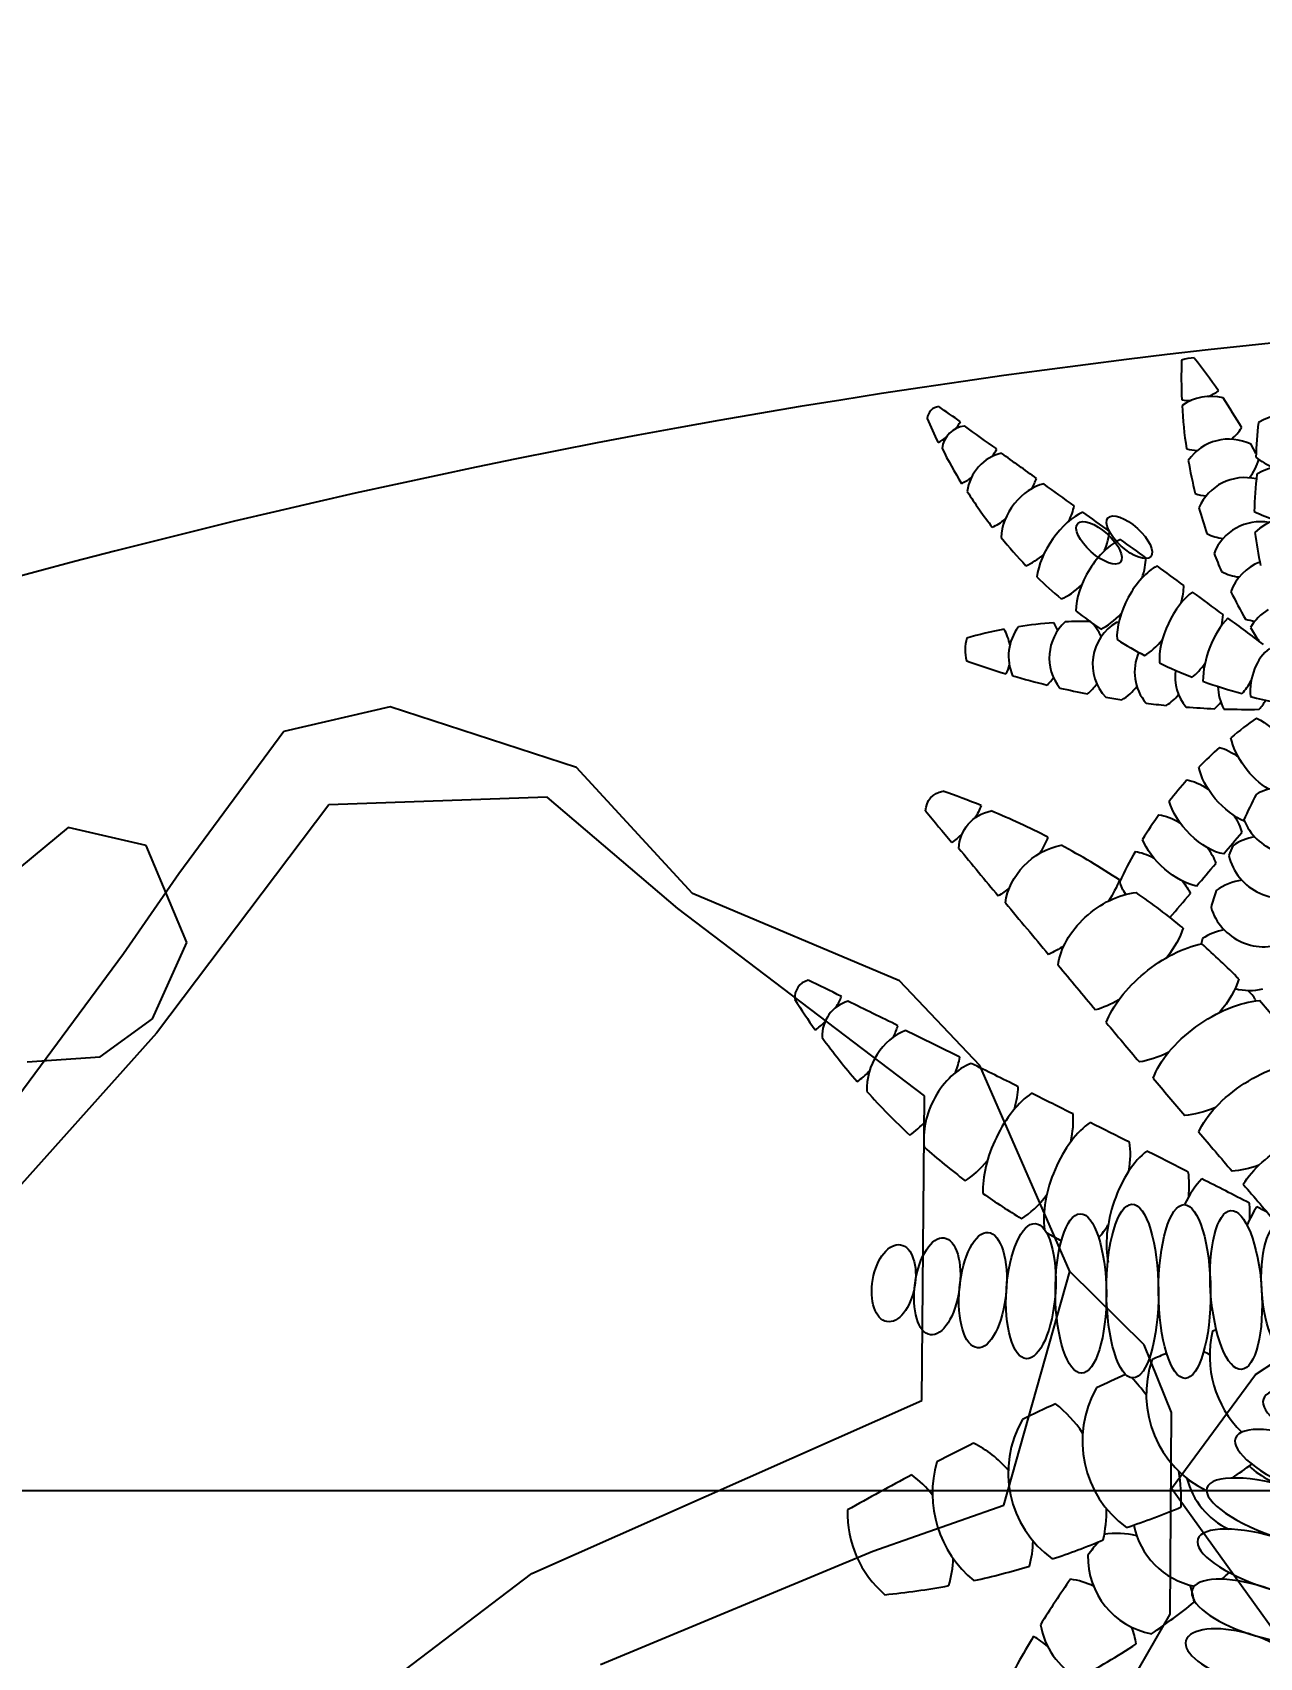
# Model space of a CAD drawing. Header units: millimetres. Extents: x -343543 to 400519, y -115663 to 104219.
# Drawn here: x -165057 to -164606, y 903 to 1499 of the extents above; entities that cross this region are included whole.
import ezdxf

# ---------------------------------------------------------------- set-up
doc = ezdxf.new("R2010")
doc.units = ezdxf.units.MM
doc.layers.get('0').update_dxf_attribs({"color": 231, "lineweight": 0})
doc.layers.get('DefPoints').update_dxf_attribs({"color": 191})
for name, color, linetype, lineweight in [('A-PATT', 252, 'Continuous', 9), ('A-SYMBOLS', 10, 'Continuous', 13), ('kata_dim', 231, 'Continuous', 0)]:
    doc.layers.add(name, color=color, linetype=linetype, lineweight=lineweight)
doc.layers.add('XREF MAT BANG NOI THAT$0$FF-Plants', color=8, linetype='Continuous')
doc.layers.add('XREF MAT BANG TUONG XAY$0$A-PATT', color=8, linetype='Continuous')
doc.styles.add('SM-DIMTEXT', font='SME.shx', dxfattribs={"width": 0.7})
doc.dimstyles.new('SDIM-100', dxfattribs={"dimscale": 100, "dimtxt": 2, "dimasz": 0.6, "dimexe": 0.6, "dimexo": 0.2, "dimgap": 0.5, "dimtad": 1, "dimdec": 0, "dimzin": 12, "dimtxsty": 'SM-DIMTEXT', "dimblk": 'ARCHTICK', "dimblk1": 'ARCHTICK', "dimblk2": 'ARCHTICK', "dimcen": 0.12, "dimdle": 0.6, "dimclrd": 7, "dimclre": 8, "dimadec": 0, "dimazin": 3, "dimtfac": 2, "dimtix": 1, "dimtmove": 1, "dimatfit": 3, "dimfxl": 1, "dimtzin": 0, "dimarcsym": 1})

# ---------------------------------------------------------------- blocks, each defined once
blk = doc.blocks.new('XREF MAT BANG NOI THAT$0$YLD.Studio-03-28')
at = {"layer": 'XREF MAT BANG NOI THAT$0$FF-Plants', "color": 8}
for centre, major_axis, ratio, start_param, end_param in [((97.05, 330.83), (176.44, 17.96), 1, 3.00218, 3.084607), ((-74.88, 320.05), (12.94, 12.94), 1, 0.82062, 1.078808), ((-251.37, 199.89), (-213.13, 68.28), 1, 4.051837, 4.11859), ((-77.5, 341.06), (12.94, 12.94), 1, 3.782735, 3.970709), ((-69.5, 305.96), (17.74, 4.46), 1, 1.070558, 1.93711), ((-77.5, 341.06), (12.94, 12.94), 1, 4.331164, 4.559334), ((-251.37, 199.89), (198.1, 104.13), 1, 0.044622, 0.102098), ((-167.93, 314.89), (-4.41, 4.15), 0.874189, -0.631907, 0.605204), ((-3805.39, -4820.75), (3697.77, 5097.06), 1, 0.010517, 0.012058), ((97.05, 330.83), (174.08, 33.9), 1, 3.005163, 3.095157), ((-39.65, 292.82), (24.2, 6.68), 1, 0.349234, 1.81552), ((-17.16, 382.24), (160.18, 56.52), 1, 3.202232, 3.258797), ((-158.94, 303.71), (-1.27, 9.62), 0.959793, -0.027203, 1.298202), ((-167.93, 314.89), (7.33, 7.53), 0.490947, -1.435337, -1.122828), ((-3804.47, -4821.9), (-5351.81, 3318.39), 1, 4.647902, 4.650212), ((-62.76, 290.25), (17.63, 4.89), 1, 0.843157, 2.259346), ((-73.48, 322.67), (12.94, 12.94), 1, 4.614517, 4.925034), ((126.93, 295.28), (127.26, 127.26), 1, 2.248166, 2.319436), ((-167.93, 314.89), (7.33, 7.53), 0.490947, 4.036545, 4.390012), ((-16.24, 381.09), (-165.27, 39.2), 1, 0.696456, 0.783287), ((-158.94, 303.71), (11.45, 11.76), 0.490947, -1.242361, -1.031338), ((-73.48, 322.67), (12.94, 12.94), 1, 3.653835, 3.878467), ((-251.37, 199.89), (-106.67, 196.75), 1, 4.695684, 4.712949), ((-146.73, 290.5), (8.37, 11.22), 0.800189, 0.718999, 2.201301), ((-3803.62, -4822.84), (-5285.14, 3423.57), 1, 4.664988, 4.667502), ((97.05, 330.83), (-24.91, 175.59), 1, 1.600203, 1.670446), ((-69.5, 305.96), (18.03, 3.11), 1, -0.858259, -0.431968), ((-33.47, 327.58), (-31.96, 4.13), 1, 1.051212, 1.280295), ((-40.21, 273.86), (24.18, 6.74), 1, 0.34663, 1.812916), ((-158.94, 303.71), (11.45, 11.76), 0.490947, 4.082683, 4.366363), ((-146.73, 290.5), (12.65, 14.6), 0.490947, -1.176481, -0.937354), ((-57.01, 276.13), (17.51, 5.3), 1, 1.041301, 2.442574), ((126.37, 276.32), (160.28, 81.86), 1, 2.561375, 2.637785), ((-15.39, 380.15), (163.44, 46.24), 1, 3.430249, 3.524537), ((-133.26, 277.48), (9.71, 13.37), 0.671515, 0.638476, 2.368728), ((-3802.7, -4823.64), (3748.2, 5060.09), 1, 0.012815, 0.015), ((-69.5, 305.96), (12.94, 12.94), 1, 3.610658, 3.836879), ((-120.03, 266.01), (10.87, 15.97), 0.490947, 0.678699, 2.38936), ((-133.26, 277.48), (11.78, 15.31), 0.490947, -1.152148, -0.795463), ((-3802.7, -4823.64), (3746.64, 5061.25), 1, 0.009963, 0.011888), ((-99.39, 272.52), (-7.85, 7.1), 0.416275, 3.141593, 9.424778), ((97.05, 330.83), (-125.41, 125.41), 1, 1.0565, 1.112329), ((-34.83, 318.83), (38.3, 15.42), 1, 3.860214, 4.06393), ((-36.53, 255.61), (24.13, 6.93), 1, 0.525946, 2.02247), ((-146.73, 290.5), (12.65, 14.6), 0.490947, 3.989504, 4.318421), ((-110.5, 270.5), (-7.85, 7.1), 0.416275, 3.141593, 9.424778), ((-120.03, 266.01), (10.87, 15.97), 0.490947, -1.152148, -0.707001), ((-51.24, 259.94), (17.6, 4.98), 1, 1.11615, 2.491989), ((-14.47, 379.35), (-167.56, 27.83), 1, 0.84524, 0.926651), ((-106.15, 255.33), (9.92, 16.57), 0.490947, 0.603982, 2.465473), ((-3802.7, -4823.64), (-5699.58, 2677.37), 1, 4.521646, 4.52347), ((-62.76, 290.25), (18.23, 1.57), 1, 4.16472, 4.507719), ((125, 298.86), (169.97, 59.18), 1, 2.943454, 3.012207), ((-133.26, 277.48), (11.78, 15.31), 0.490947, 3.847362, 4.32554), ((-106.15, 255.33), (9.92, 16.57), 0.490947, -1.152148, -0.692206), ((97.05, 330.83), (165.49, 63.78), 1, 3.144178, 3.184993), ((-44.88, 246.33), (17.75, 4.44), 1, 1.692739, 2.549569), ((-14.47, 379.35), (-155.63, 68.05), 1, 1.208042, 1.278992), ((-91.67, 245.47), (8.94, 17.12), 0.490947, 0.614903, 2.459294), ((-3802.7, -4823.64), (-5360.71, 3303.99), 1, 4.632097, 4.634029), ((-57.01, 276.13), (12.94, 12.94), 1, 3.443401, 3.816748), ((-120.03, 266.01), (10.87, 15.97), 0.490947, 3.753714, 4.32554), ((-76.64, 236.47), (7.93, 17.61), 0.490947, 0.701694, 2.380415), ((-91.67, 245.47), (8.94, 17.12), 0.490947, -1.152148, -0.763559), ((-3802.7, -4823.64), (-5126.91, 3656.28), 1, 4.696406, 4.698617), ((97.05, 330.83), (166.05, 62.3), 1, 3.239772, 3.303996), ((-14.47, 379.35), (138.98, 97.66), 1, 3.437173, 3.503321), ((-39.12, 230.15), (17.91, 3.74), 1, 1.89308, 2.40635), ((-114.8, 77.71), (158.16, 43.13), 1, 1.492263, 1.578396), ((-160.74, 229.8), (12.57, 12.57), 1, 5.680202, 6.026293), ((-125.98, 228.84), (17.08, 4.94), 1, 2.204083, 3.274454), ((-114.8, 77.71), (161.68, 27.08), 1, 1.480864, 1.559591), ((-111.01, 228.25), (17.08, 4.93), 1, 2.024853, 3.533691), ((-141.91, 231.11), (12.57, 12.57), 1, 5.915152, 6.098959), ((-114.8, 77.71), (-163.94, 0.05), 1, 4.705661, 4.762338), ((-125.98, 228.84), (-12.57, 12.57), 1, 4.344355, 4.730658), ((-95.08, 225.98), (17.1, 4.88), 1, 1.825605, 3.619336), ((-106.15, 255.33), (9.92, 16.57), 0.490947, 3.728869, 4.32554), ((-114.8, 77.71), (-163.91, 2.86), 0.999998, 4.659635, 4.664546), ((-61.12, 228.36), (6.89, 18.04), 0.490947, 0.844988, 2.249936), ((-76.64, 236.47), (7.93, 17.61), 0.490947, -1.152148, -0.911655), ((-3802.7, -4823.64), (3939.99, 4912.23), 1, 0.037597, 0.040172), ((-51.24, 259.94), (12.94, 12.94), 1, 3.621671, 3.816748), ((97.05, 330.83), (-101.46, 145.46), 1, 1.503452, 1.53593), ((-141.91, 231.11), (17.04, 5.05), 1, 2.602097, 3.077178), ((-14.47, 379.35), (-169.58, 9.68), 1, 1.073324, 1.14211), ((-91.67, 245.47), (8.94, 17.12), 0.490947, 3.785606, 4.32554), ((-55.75, 518.68), (-309.33, 1.14), 1, 1.233335, 1.283195), ((-79.67, 223.11), (17.07, 4.96), 1, 2.442404, 3.561484), ((-44.34, 218.17), (2.86, 15.19), 0.674119, 0.619056, 1.96912), ((-160.74, 229.8), (12.57, 12.57), 1, 5.066836, 5.260238), ((-55.75, 518.68), (304.85, 52.5), 1, 4.258408, 4.300752), ((-141.91, 231.11), (12.57, 12.57), 1, 4.691759, 4.895835), ((-14.47, 379.35), (161.01, 54.1), 1, 3.938294, 4.015798), ((-64.79, 221.43), (17.1, 4.87), 1, 2.737371, 3.549404), ((-76.64, 236.47), (7.93, 17.61), 0.490947, 3.914322, 4.32554), ((-55.75, 518.68), (218.73, 218.73), 1, 3.701511, 3.734949), ((-125.98, 228.84), (-12.57, 12.57), 1, 3.037108, 3.325039), ((-111.01, 228.25), (17.18, 4.57), 1, -1.309181, -0.889153), ((-95.08, 225.98), (12.57, 12.57), 1, 4.474951, 4.815659), ((-14.47, 379.35), (168.73, 19.57), 1, 4.249273, 4.338395), ((-49.05, 218.03), (12.57, 12.57), 1, 2.371043, 2.858653), ((-61.12, 228.36), (6.89, 18.04), 0.490947, 4.093897, 4.421075), ((-55.75, 518.68), (86.22, 297.08), 1, 3.254285, 3.273493), ((-55.75, 518.68), (-309.08, 12.59), 1, 1.49001, 1.514148), ((-55.75, 518.68), (72.56, 300.7), 1, 3.304557, 3.338343), ((-79.67, 223.11), (12.57, 12.57), 1, 4.633718, 4.82376), ((-55.75, 518.68), (303.42, 60.18), 1, 4.487866, 4.529554), ((-13.69, 378.84), (130.31, 108.96), 1, 3.770987, 3.877921), ((-64.79, 221.43), (12.57, 12.57), 1, 4.751811, 4.987715), ((35.51, 81.27), (131.95, 77.19), 1, 1.656346, 1.73385), ((35.51, 81.27), (122.26, 91.78), 1, 1.654961, 1.723748), ((-252.68, -71.77), (187.37, 187.37), 1, 0.403099, 0.459664), ((35.51, 81.27), (-148.48, 36.37), 1, -0.491682, -0.425533), ((-43.03, 160.33), (19.47, 5.84), 1, 1.450716, 1.781814), ((168.91, 65.58), (175.84, 175.84), 1, 1.886405, 1.928292), ((7404.17, 6422.59), (-6352.26, 7493.3), 1, 1.55729, 1.558831), ((-250.78, -73.07), (261.79, 41), 1, 0.939147, 1.025978), ((35.51, 81.27), (126.64, 85.63), 1, 1.922607, 1.993558), ((-38.49, 176.4), (19.63, 5.27), 1, 3.264132, 4.962173), ((-4398.2, 3808.72), (-4372.42, 3605.73), 1, 3.130858, 3.132682), ((-49.93, 142.53), (20.08, 3.19), 1, 1.584425, 2.014209), ((7406.07, 6421.3), (7719.22, 6075.73), 1, 3.166088, 3.168398), ((-249.22, -74.28), (240.39, 111.48), 1, 0.552036, 0.646324), ((35.51, 81.27), (152.83, 3.55), 1, 2.59867, 2.680081), ((168.91, 65.58), (-235.52, 79.79), 1, -0.059773, -0.044377), ((-43.03, 160.33), (19.7, 5.03), 1, 3.119432, 4.947597), ((-4398.2, 3808.72), (3709.3, 4284.92), 1, -1.56033, -1.558406), ((-55.34, 126.48), (19.56, 5.55), 1, 1.427415, 1.933279), ((7407.63, 6420.08), (8439.57, 5027.37), 1, 3.298149, 3.300663), ((-247.88, -75.62), (-253.08, 78.52), 1, 4.325258, 4.406669), ((-4398.2, 3808.72), (-4350.72, 3631.89), 1, 3.131468, 3.133513), ((168.91, 65.58), (247.86, 20.07), 1, 2.745054, 2.77094), ((-49.93, 142.53), (19.47, 5.84), 1, 3.143861, 4.874981), ((-61.07, 108.37), (19.97, 3.81), 1, 1.553919, 1.98021), ((168.91, 65.58), (-241.25, 60.29), 1, 0.002879, 0.010825), ((-247.88, -75.62), (-252.5, 80.36), 1, 4.227807, 4.298758), ((7408.97, 6418.74), (7972.1, 5739.9), 1, 3.214224, 3.216408), ((-214.12, 102.47), (-7.06, 4.74), 0.874189, -0.631907, 0.605204), ((-4076.43, -7844.51), (-8058.88, 3635.95), 1, 4.682984, 4.684525), ((-20.7, 230.29), (-231.06, 59.01), 1, 0.81374, 0.870305), ((-199.1, 89.05), (-3.96, 13.04), 0.959793, -0.027203, 1.298202), ((-214.12, 102.47), (8.43, 12.11), 0.490947, -1.435337, -1.122828), ((-4074.9, -7845.89), (4068.89, 7849.19), 1, 0.022593, 0.024903), ((-55.34, 126.48), (19.81, 4.54), 1, 4.229445, 4.734078), ((-69.85, 91.43), (14.37, 14.37), 1, 6.083489, 6.308121), ((-219.23, 208.35), (-162.14, 111.99), 0.999993, 3.177662, 3.179972), ((-247.88, -75.62), (-247.49, 94.68), 1, 4.177625, 4.243774), ((-214.12, 102.47), (8.43, 12.11), 0.490947, 4.036545, 4.390012), ((-179.16, 73.54), (9.02, 17.45), 0.800189, 0.718999, 2.201301), ((-199.1, 89.05), (13.17, 18.92), 0.490947, -1.242361, -1.031338), ((-4073.5, -7847), (4073.7, 7846.7), 1, 0.020515, 0.023029), ((7408.97, 6418.74), (7565.69, 6265.88), 1, 3.149351, 3.151275), ((-19.16, 228.9), (226.43, 74.85), 1, 3.449787, 3.536618), ((-157.53, 58.59), (10.38, 20.74), 0.671515, 0.638476, 2.368728), ((-179.16, 73.54), (14.17, 23.12), 0.490947, -1.176481, -0.937354), ((-4072.05, -7847.89), (4291.59, 7729.68), 1, 0.045968, 0.048152), ((-199.1, 89.05), (13.17, 18.92), 0.490947, 4.082683, 4.366363), ((7408.97, 6418.74), (-7814.55, 5952.61), 1, 1.353149, 1.354972), ((-17.77, 227.8), (219.55, 93.13), 1, 3.468642, 3.56293), ((-136.57, 45.73), (11.39, 24.61), 0.490947, 0.678699, 2.38936), ((-157.53, 58.59), (12.81, 23.9), 0.490947, -1.152148, -0.795463), ((-4072.05, -7847.89), (-8006.89, 3749.05), 1, 4.686888, 4.688812), ((-136.57, 45.73), (11.39, 24.61), 0.490947, -1.152148, -0.707001), ((-179.16, 73.54), (14.17, 23.12), 0.490947, 3.989504, 4.318421), ((-114.89, 34.11), (9.94, 25.23), 0.490947, 0.603982, 2.420377), ((-4072.05, -7847.89), (4131.37, 7816.49), 1, 0.020191, 0.022015), ((7408.97, 6418.74), (7593.47, 6232.18), 1, 3.159148, 3.16108), ((-16.31, 226.91), (208.22, 116.26), 1, 3.476887, 3.558298), ((-114.89, 34.11), (9.94, 25.23), 0.490947, -1.152148, -0.692206), ((-157.53, 58.59), (12.81, 23.9), 0.490947, 3.847362, 4.32554), ((-92.58, 23.77), (8.46, 25.76), 0.490947, 0.614903, 2.459294), ((-4072.05, -7847.89), (-7987.25, 3790.71), 1, 4.686738, 4.688669), ((-69.7, 14.75), (6.95, 26.21), 0.490947, 0.701694, 1.194978), ((-92.58, 23.77), (8.46, 25.76), 0.490947, -1.152148, -0.763559), ((-4072.05, -7847.89), (4134.36, 7814.91), 1, 0.014988, 0.0172), ((-16.31, 226.91), (-238.48, 0.16), 1, 0.960407, 1.031357), ((-136.57, 45.73), (11.39, 24.61), 0.490947, 3.753714, 4.32554), ((7408.97, 6418.74), (7542.37, 6293.93), 1, 3.153558, 3.155493), ((-117.19, -5.07), (-0.24, 29.27), 0.32034, 1.570796327763428, 7.853981634943015), ((-98.24, -4.21), (-0.17, 31.89), 0.300118, 1.570796327715664, 7.85398163489525), ((-79.1, -4.35), (-0.17, 31.89), 0.300118, 1.570796327681729, 7.853981634861315), ((-60.17, -3.81), (-1.93, 29.21), 0.32034, 1.570796327460503, 7.853981634640089), ((-46.34, 7.07), (5.41, 26.57), 0.490947, 0.844988, 1.162328), ((-69.7, 14.75), (6.95, 26.21), 0.490947, -1.152148, -0.911655), ((-4072.05, -7847.89), (4020.43, 7874.12), 0.999995, -0.000358, 0.000114), ((-135.56, -4.21), (1.64, 24.81), 0.362784, 1.570796328117058, 7.853981635296644), ((-114.89, 34.11), (9.94, 25.23), 0.490947, 4.089229, 4.32554), ((-41.75, -3.63), (-1.75, 24.8), 0.362784, 1.570796327655833, 7.853981634835419), ((-185.93, -1.32), (2.52, 14.11), 0.543524, 1.570796329850885, 7.853981637030471), ((-169.96, -2.47), (2.51, 17.82), 0.456009, 1.570796329214219, 7.853981636393805), ((-153.2, -3.84), (1.96, 21.17), 0.405439, 1.570796328573082, 7.853981635752668), ((-16.31, 226.91), (-229.22, 65.8), 1, 1.354724, 1.380164), ((-16.31, 226.91), (43.89, 234.41), 0.999817, 3.101661, 3.102023), ((-30.7, -28.05), (37.63, 10.85), 1, 2.625319, 3.656142), ((347.71, -1031.03), (-421.87, 1009.88), 1, -0.006631, -0.005322), ((-54.01, -42.19), (37.73, 10.48), 1, 2.536003, 3.99264), ((349.46, -1031.24), (-463.71, 991.37), 1, -0.028589, -0.02333), ((-87.23, -62.66), (27.69, 27.69), 1, 0.325822, 0.38925), ((359.2, -1027.87), (-505.61, 970.67), 1, -0.046419, -0.035711), ((-77.49, -59.29), (37.64, 10.78), 1, 2.340663, 3.806949), ((-144.74, -80.92), (62.14, 16.95), 1, 0.376175, 0.503716), ((-26.5, -51.49), (-23.66, 7.62), 0.362784, 4.712389, 10.995574), ((331.95, -1039.41), (-475.18, 985.92), 1, -0.016941, -0.004606), ((-158.04, -84.69), (48.67, 12.59), 1, 0.346459, 0.63839), ((-104.73, -70.83), (37.6, 10.95), 1, 2.336167, 3.802453), ((-33.09, -68.65), (-27.34, 10.47), 0.32034, 4.712389, 10.995574), ((331.95, -1039.41), (-534.86, 954.86), 1, -0.047903, -0.034034), ((-173.89, -95.15), (38.14, 8.87), 1, 0.469374, 0.884243), ((-130.17, -78.33), (39.97, 11.33), 1, 2.586623, 3.750756), ((-144.74, -80.92), (63.14, 12.72), 1, -0.23803, -0.034314), ((-40.5, -86.16), (-30.37, 9.73), 0.300118, 4.712389, 10.995574), ((-220.45, 158.67), (243.63, 139.54), 1, -1.489547, -1.458183), ((-35.41, -47.99), (27.47, 7.73), 1, 3.664996, 4.302342), ((331.95, -1039.41), (-902.87, 618.6), 1, -0.48404, -0.459531), ((-200.9, -101.55), (36.26, 6.41), 1, 0.480209, 0.769788), ((-50.58, -65.86), (27.48, 7.71), 1, 3.119645, 3.993323), ((-189.38, 175.29), (267.12, 86.45), 1, -1.561478, -1.485068), ((-163.3, -85.72), (38.08, 10.86), 1, 2.834025, 3.721727), ((-158.04, -84.69), (49.34, 9.64), 1, -0.410561, -0.181478), ((-103.93, -121.7), (26.46, 10.7), 1, 0.929655, 1.355947), ((-69.77, -84.57), (27.63, 7.13), 1, 3.083987, 4.256555), ((-46.34, -104.18), (-27.9, 8.85), 0.32034, 4.712389, 10.995574), ((-173.89, -95.15), (37.89, 9.89), 1, -0.514776, -0.276708), ((-216.63, 163.75), (274.39, 59.47), 1, -1.461924, -1.390655), ((-86.05, -101.92), (27.29, 8.36), 1, 2.817212, 4.233401), ((164.81, -310.51), (246.87, 246.87), 1, 1.695842, 1.713107), ((-200.9, -101.55), (36.6, 4.02), 1, -0.407081, -0.129834), ((-216.63, 163.75), (273.46, 63.61), 1, 4.699825, 4.77496), ((-216.63, 163.75), (248.92, 129.86), 1, 4.329382, 4.413944), ((164.81, -310.51), (347.81, 30.31), 1, 2.442768, 2.500244), ((-125.03, -138.22), (28.31, 3.58), 1, 0.992036, 1.302554), ((-52.66, -121.47), (-23.66, 7.62), 0.362784, 4.712389, 10.995574), ((-103.93, -121.7), (27.93, 5.85), 1, -0.092452, 0.13377), ((-247.58, 98.25), (-195.64, 195.64), 1, 3.074822, 3.088233), ((-247.58, 98.25), (258.06, 99.76), 1, -1.338969, -1.268726), ((164.81, -310.51), (335.81, 95.52), 1, 2.324239, 2.390992), ((-148.49, -155.88), (20.18, 20.18), 1, 0.049122, 0.277291), ((-103.93, -121.7), (27.45, 7.81), 1, 3.041096, 3.907647), ((-125.03, -138.22), (27.47, 7.75), 1, -0.117756, 0.106875), ((-58.11, -138.26), (-20.48, 5.72), 0.405439, 4.712389, 10.995574), ((-247.58, 98.25), (268.25, 67.73), 1, -1.331889, -1.241895)]:
    blk.add_ellipse(centre, major_axis=major_axis, ratio=ratio, start_param=start_param, end_param=end_param, dxfattribs=at)
at = {"layer": 'XREF MAT BANG NOI THAT$0$FF-Plants', "color": 8, "extrusion": (0, 0, -1)}
for centre, major_axis, ratio, start_param, end_param in [((-49.67, 192.68), (-10.73, 13.68), 0.490947, 0.772729, 1.678136), ((-49.67, 192.68), (-10.73, 13.68), 0.490947, 4.035032, 5.522008), ((-60.86, 181.57), (-11.51, 13.03), 0.490947, 0.644013, 1.183947), ((-60.86, 181.57), (-11.51, 13.03), 0.490947, 3.919733, 5.600887), ((-165.32, 170.56), (-6.97, 6.38), 0.874189, -0.631907, 0.605204), ((-71.38, 169.83), (-12.25, 12.34), 0.490947, 0.587277, 1.183947), ((-165.32, 170.56), (10.87, 12.27), 0.490947, 0.894952, 1.248419), ((-71.38, 169.83), (-12.25, 12.34), 0.490947, 3.745574, 5.607066), ((-146.89, 157.86), (-15.12, 0.86), 0.959793, -0.027203, 1.298202), ((-81.19, 157.49), (-12.94, 11.6), 0.490947, 0.612122, 1.183947), ((-71.38, 169.83), (-12.25, 12.34), 0.490947, 1.989445, 2.449387), ((-165.32, 170.56), (10.87, 12.27), 0.490947, 1.706256, 2.018765), ((-146.89, 157.86), (16.98, 19.18), 0.490947, 0.941091, 1.224771), ((-81.19, 157.49), (-12.94, 11.6), 0.490947, 3.820292, 5.530953), ((-124.93, 140.4), (16.48, 14.31), 0.800189, 3.860592, 5.342894), ((-90.28, 144.61), (-13.6, 10.83), 0.490947, 0.705769, 1.183947), ((-81.19, 157.49), (-12.94, 11.6), 0.490947, 1.989445, 2.434591), ((-146.89, 157.86), (16.98, 19.18), 0.490947, 1.899231, 2.110255), ((-124.93, 140.4), (21.25, 21.36), 0.490947, 0.847911, 1.176828), ((-90.28, 144.61), (-11.37, 9.58), 0.671515, -1.163527, -0.772865), ((-90.28, 144.61), (-13.6, 10.83), 0.490947, 1.989445, 2.346129), ((-103.12, 120.95), (19.68, 16.64), 0.671515, 3.780069, 5.510321), ((-103.12, 120.95), (22.46, 20.09), 0.490947, 0.705769, 1.183947), ((-124.93, 140.4), (21.25, 21.36), 0.490947, 1.965112, 2.204238), ((-83.74, 101.68), (23.59, 18.75), 0.490947, 3.820292, 5.530953), ((-83.74, 101.68), (23.59, 18.75), 0.490947, 0.612122, 1.183947), ((-103.12, 120.95), (22.46, 20.09), 0.490947, 1.989445, 2.346129), ((-65.52, 81.32), (24.64, 17.35), 0.490947, 3.745574, 5.607066), ((-83.74, 101.68), (23.59, 18.75), 0.490947, 1.989445, 2.434591), ((-48.51, 59.94), (25.6, 15.88), 0.490947, 3.756496, 5.600887), ((-65.52, 81.32), (24.64, 17.35), 0.490947, 1.989445, 2.449387), ((-32.77, 37.6), (26.48, 14.37), 0.490947, 3.843286, 5.522008), ((-48.51, 59.94), (25.6, 15.88), 0.490947, 1.989445, 2.378033)]:
    blk.add_ellipse(centre, major_axis=major_axis, ratio=ratio, start_param=start_param, end_param=end_param, dxfattribs=at)
blk = doc.blocks.new('XREF MAT BANG NOI THAT$0$YLD.Studio-03-187')
at = {"layer": 'XREF MAT BANG NOI THAT$0$FF-Plants', "color": 8}
for p, q in [((-406.36, 4.25), (-303.58, 72.22)), ((-437.13, -37.65), (-406.36, 4.25)), ((-386.03, -108.82), (-437.13, -37.65))]:
    blk.add_line(p, q, dxfattribs=at)
blk = doc.blocks.new('XREF MAT BANG NOI THAT$0$YLD.Studio-03-233')
at = {"layer": 'XREF MAT BANG NOI THAT$0$FF-Plants', "color": 8}
for p, q in [((0, 0), (-38.95, -8.95)), ((68.45, -22.26), (0, 0)), ((-38.95, -8.95), (-77.57, -61.22)), ((111.06, -68.53), (68.45, -22.26)), ((57.69, -33.17), (-22.49, -35.91)), ((105.68, -73.98), (57.69, -33.17)), ((-22.49, -35.91), (-85.8, -119.78)), ((-118.23, -44.29), (-144.99, -66.34)), ((-89.58, -50.81), (-118.23, -44.29)), ((-74.59, -86.44), (-89.58, -50.81)), ((-77.57, -61.22), (-97.94, -90.62)), ((187.17, -100.48), (111.06, -68.53)), ((196.33, -142.73), (105.68, -73.98)), ((-87.21, -114.49), (-74.59, -86.44)), ((-97.94, -90.62), (-181.62, -203.88)), ((216.66, -131.68), (187.17, -100.48)), ((-106.45, -128.5), (-87.21, -114.49)), ((-85.8, -119.78), (-170.7, -214.63)), ((-133.24, -130.32), (-106.45, -128.5)), ((249.75, -207.27), (216.66, -131.68)), ((195.37, -254.57), (196.33, -142.73)), ((225.47, -293.03), (249.75, -207.27)), ((277.04, -234.16), (249.75, -207.27)), ((286.99, -259), (277.04, -234.16)), ((52.1, -318.09), (195.37, -254.57)), ((286.54, -333.1), (286.99, -259)), ((177.36, -309.95), (225.47, -293.03)), ((77.28, -351.49), (177.36, -309.95)), ((-94.96, -429.81), (52.1, -318.09)), ((253.38, -390.75), (286.54, -333.1))]:
    blk.add_line(p, q, dxfattribs=at)
blk = doc.blocks.new('XREF MAT BANG NOI THAT')
at = {"color": 8}
for name, p in [('XREF MAT BANG NOI THAT$0$YLD.Studio-03-28', (16778.42, 1041.43)), ('XREF MAT BANG NOI THAT$0$YLD.Studio-03-233', (16407.48, 1251.66)), ('XREF MAT BANG NOI THAT$0$YLD.Studio-03-187', (17131.71, 1002.34))]:
    blk.add_blockref(name, p, dxfattribs=at)
blk = doc.blocks.new('01.Xref _MB T1')
at = {"layer": 'XREF MAT BANG TUONG XAY$0$A-PATT', "color": 8}
blk.add_lwpolyline([(18814.13903, 1690.28546, -0.217715917), (18633.99179, 1490.84365, -0.082745941), (18269.47742, 1414.92062, -0.021794656), (17671.15311, 1400.46683, 0.00944351), (17056.00387, 1401.25773, 0.082639146), (16102.71191, 1248.63274, 0.188834132), (15497.2539, 748.06419, 0.135173683)], format="xyb", dxfattribs=at)
at = {"layer": 'A-PATT', "color": 8}
blk.add_blockref('XREF MAT BANG NOI THAT', (0, 0), dxfattribs=at)
blk = doc.blocks.new('_ArchTick')
at = {"color": 0, "linetype": 'ByBlock', "const_width": 0.15}
blk.add_lwpolyline([(-0.5, -0.5), (0.5, 0.5)], dxfattribs=at)
blk = doc.blocks.new('*D412')
at = {"layer": 'DefPoints', "color": 0, "linetype": 'Continuous', "ltscale": 1000, "transparency": 16777216}
for p in [(-165188.07, 2079.58), (-160689.9, 1658.43), (-160689.9, 963.96)]:
    blk.add_point(p, dxfattribs=at)
at = {"layer": 'kata_dim', "color": 8, "linetype": 'Continuous', "lineweight": -2, "ltscale": 1000, "transparency": 16777216}
for p, q in [((-165188.07, 2059.58), (-165188.07, 903.96)), ((-160689.9, 1638.43), (-160689.9, 903.96))]:
    blk.add_line(p, q, dxfattribs=at)
at = {"layer": 'kata_dim', "color": 7, "linetype": 'Continuous', "lineweight": -2, "ltscale": 1000, "transparency": 16777216}
blk.add_line((-165248.07, 963.96), (-160629.9, 963.96), dxfattribs=at)
at = {"layer": 'kata_dim', "color": 7, "linetype": 'Continuous', "lineweight": -2, "ltscale": 1000, "transparency": 16777216, "xscale": 60, "yscale": 60, "zscale": 60, "rotation": 180}
blk.add_blockref('_ArchTick', (-165188.07, 963.96), dxfattribs=at)
at = {"layer": 'kata_dim', "color": 7, "linetype": 'Continuous', "lineweight": -2, "ltscale": 1000, "transparency": 16777216, "xscale": 60, "yscale": 60, "zscale": 60}
blk.add_blockref('_ArchTick', (-160689.9, 963.96), dxfattribs=at)
at = {"layer": 'kata_dim', "color": 0, "linetype": 'Continuous', "ltscale": 1000, "transparency": 16777216, "insert": (-162938.98, 1113.96), "char_height": 200, "attachment_point": 5, "style": 'SM-DIMTEXT'}
blk.add_mtext('4498', dxfattribs=at)

msp = doc.modelspace()

# ---------------------------------------------------------------- block references
at = {"layer": 'A-SYMBOLS'}
msp.add_blockref('01.Xref _MB T1', (-181333.08, 0), dxfattribs=at)

# ---------------------------------------------------------------- next in the draw order: dimensions: what is measured, and where the dimension line sits
at = {"layer": 'kata_dim', "linetype": 'Continuous', "ltscale": 1000}
dim = msp.add_linear_dim(base=(-160689.9, 963.96), p1=(-165188.07, 2079.58), p2=(-160689.9, 1658.43), dimstyle='SDIM-100', dxfattribs=at)
dim.commit()
dim.dimension.update_dxf_attribs({"geometry": '*D412', "text_midpoint": (-162938.98, 1113.96)})

doc.saveas('drawing.dxf')
